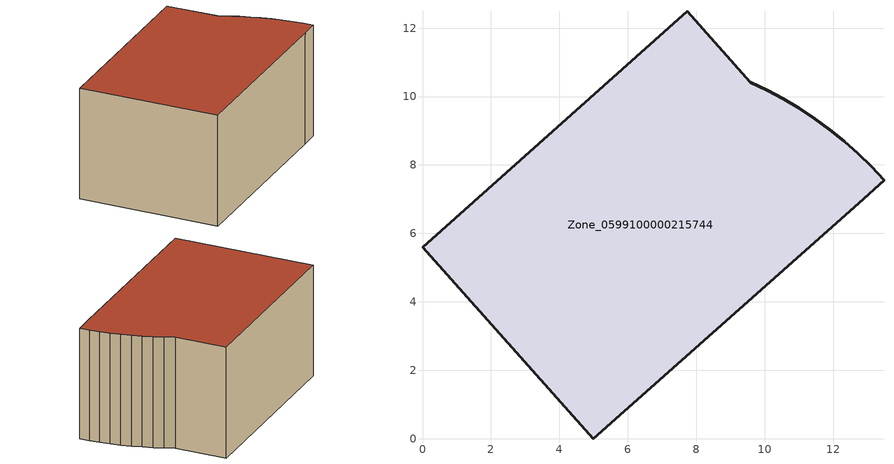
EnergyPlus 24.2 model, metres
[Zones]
Zone_0599100000215744
 floor ground (C_G): 12.73,8.33 13.12,7.96 13.49,7.56 12.75,6.88 4.99,0 0,5.6 7.74,12.49 9.59,10.42 10.07,10.19 10.55,9.93 11.02,9.65 11.47,9.36 11.9,9.04 12.33,8.7 z0
 wall outside (C_F): 13.12,7.96 12.73,8.33 12.33,8.7 11.9,9.04 11.47,9.36 11.02,9.65 10.55,9.93 10.07,10.19 9.59,10.42 7.74,12.49 0,5.6 4.99,0 12.75,6.88 13.49,7.56 13.12,7.96 z0:6.06
 roof outside (C_R): 7.74,12.49 0,5.6 4.99,0 12.75,6.88 13.49,7.56 13.12,7.96 12.73,8.33 12.33,8.7 11.9,9.04 11.47,9.36 11.02,9.65 10.55,9.93 10.07,10.19 9.59,10.42 z6.06
[BUILDING]
Pand.0599100000215744: North Axis=0; Terrain=City; Loads Convergence Tolerance Value=0.04; Temperature Convergence Tolerance Value=0.4; Solar Distribution=FullExterior; Maximum Number of Warmup Days=25; Minimum Number of Warmup Days=1
[Site:Location]
Rotterdam.The.Hague.AP_ZH_NLD Design_Conditions: Latitude=51.96; Longitude=4.45; Time Zone=1; Elevation=-4.5
[SITE:GROUNDTEMPERATURE:BUILDINGSURFACE]
18, 18, 18, 18, 18, 18, 18, 18, 18, 18, 18, 18
[MATERIAL] Thermal Absorptance=0.9; Solar Absorptance=0.7; Visible Absorptance=0.7
Name | Roughness | Thickness | Conductivity | Density | Specific Heat
G.TI.1975-1991 | MediumSmooth | 0.15 | 0.288461 | 540 | 1210
F.TI.1975-1991 | Rough | 0.3 | 0.230769 | 1920 | 840
R.TI.1975-1991 | MediumRough | 0.2 | 0.153846 | 1500 | 1000
[CONSTRUCTION]
C_G: G.TI.1975-1991
C_F: F.TI.1975-1991
C_R: R.TI.1975-1991
[ZONE]
Zone_0599100000215744: Type=1; Multiplier=1; Ceiling Height=Autocalculate; Volume=Autocalculate; Floor Area=autocalculate; Part of Total Floor Area=Yes
[ZONEINFILTRATION:DESIGNFLOWRATE]
Infil_Zone_0599100000215744: Zone or ZoneList or Space or SpaceList=Zone_0599100000215744; Schedule=AlwaysOn; Design Flow Rate Calculation Method=Flow/Area; Flow Rate per Floor Area=0.003; Constant Term Coefficient=1; Temperature Term Coefficient=0; Velocity Term Coefficient=0; Velocity Squared Term Coefficient=0
[HVACTEMPLATE:ZONE:IDEALLOADSAIRSYSTEM]
Zone_0599100000215744: Maximum Heating Supply Air Temperature=50; Minimum Cooling Supply Air Temperature=13; Maximum Heating Supply Air Humidity Ratio=0.0156; Minimum Cooling Supply Air Humidity Ratio=0.0077; Heating Limit=NoLimit; Cooling Limit=NoLimit; Dehumidification Control Type=ConstantSensibleHeatRatio; Cooling Sensible Heat Ratio=0.7; Dehumidification Setpoint=60; Humidification Control Type=None; Humidification Setpoint=30; Outdoor Air Method=None; Outdoor Air Flow Rate per Person=0.00944; Outdoor Air Flow Rate per Zone Floor Area=0; Outdoor Air Flow Rate per Zone=0; Demand Controlled Ventilation Type=None; Outdoor Air Economizer Type=NoEconomizer; Heat Recovery Type=None; Sensible Heat Recovery Effectiveness=0.7; Latent Heat Recovery Effectiveness=0.65
[ZONECONTROL:THERMOSTAT]
ThermostatControl_Zone_0599100000215744: Zone or ZoneList=Zone_0599100000215744; Control Type Schedule=DualSetpointControlType; Control 1=Thermostat_Zone_0599100000215744; Temperature Difference Between Cutout And Setpoint=0
[THERMOSTATSETPOINT:DUALSETPOINT]
Thermostat_Zone_0599100000215744: Heating Setpoint Temperature Schedule=HeatingSetpoint_Zone_0599100000215744; Cooling Setpoint Temperature Schedule=CoolingSetpoint_Zone_0599100000215744
[SCHEDULE:COMPACT]
HeatingSetpoint_Zone_0599100000215744: Through: 12/31, For: AllDays, Until: 24:00, 21
CoolingSetpoint_Zone_0599100000215744: Through: 12/31, For: AllDays, Until: 24:00, 24
DualSetpointControlType: Through: 12/31, For: AllDays, Until: 24:00, 4
AlwaysOn: Through: 12/31, For: AllDays, Until: 24:00, 1
